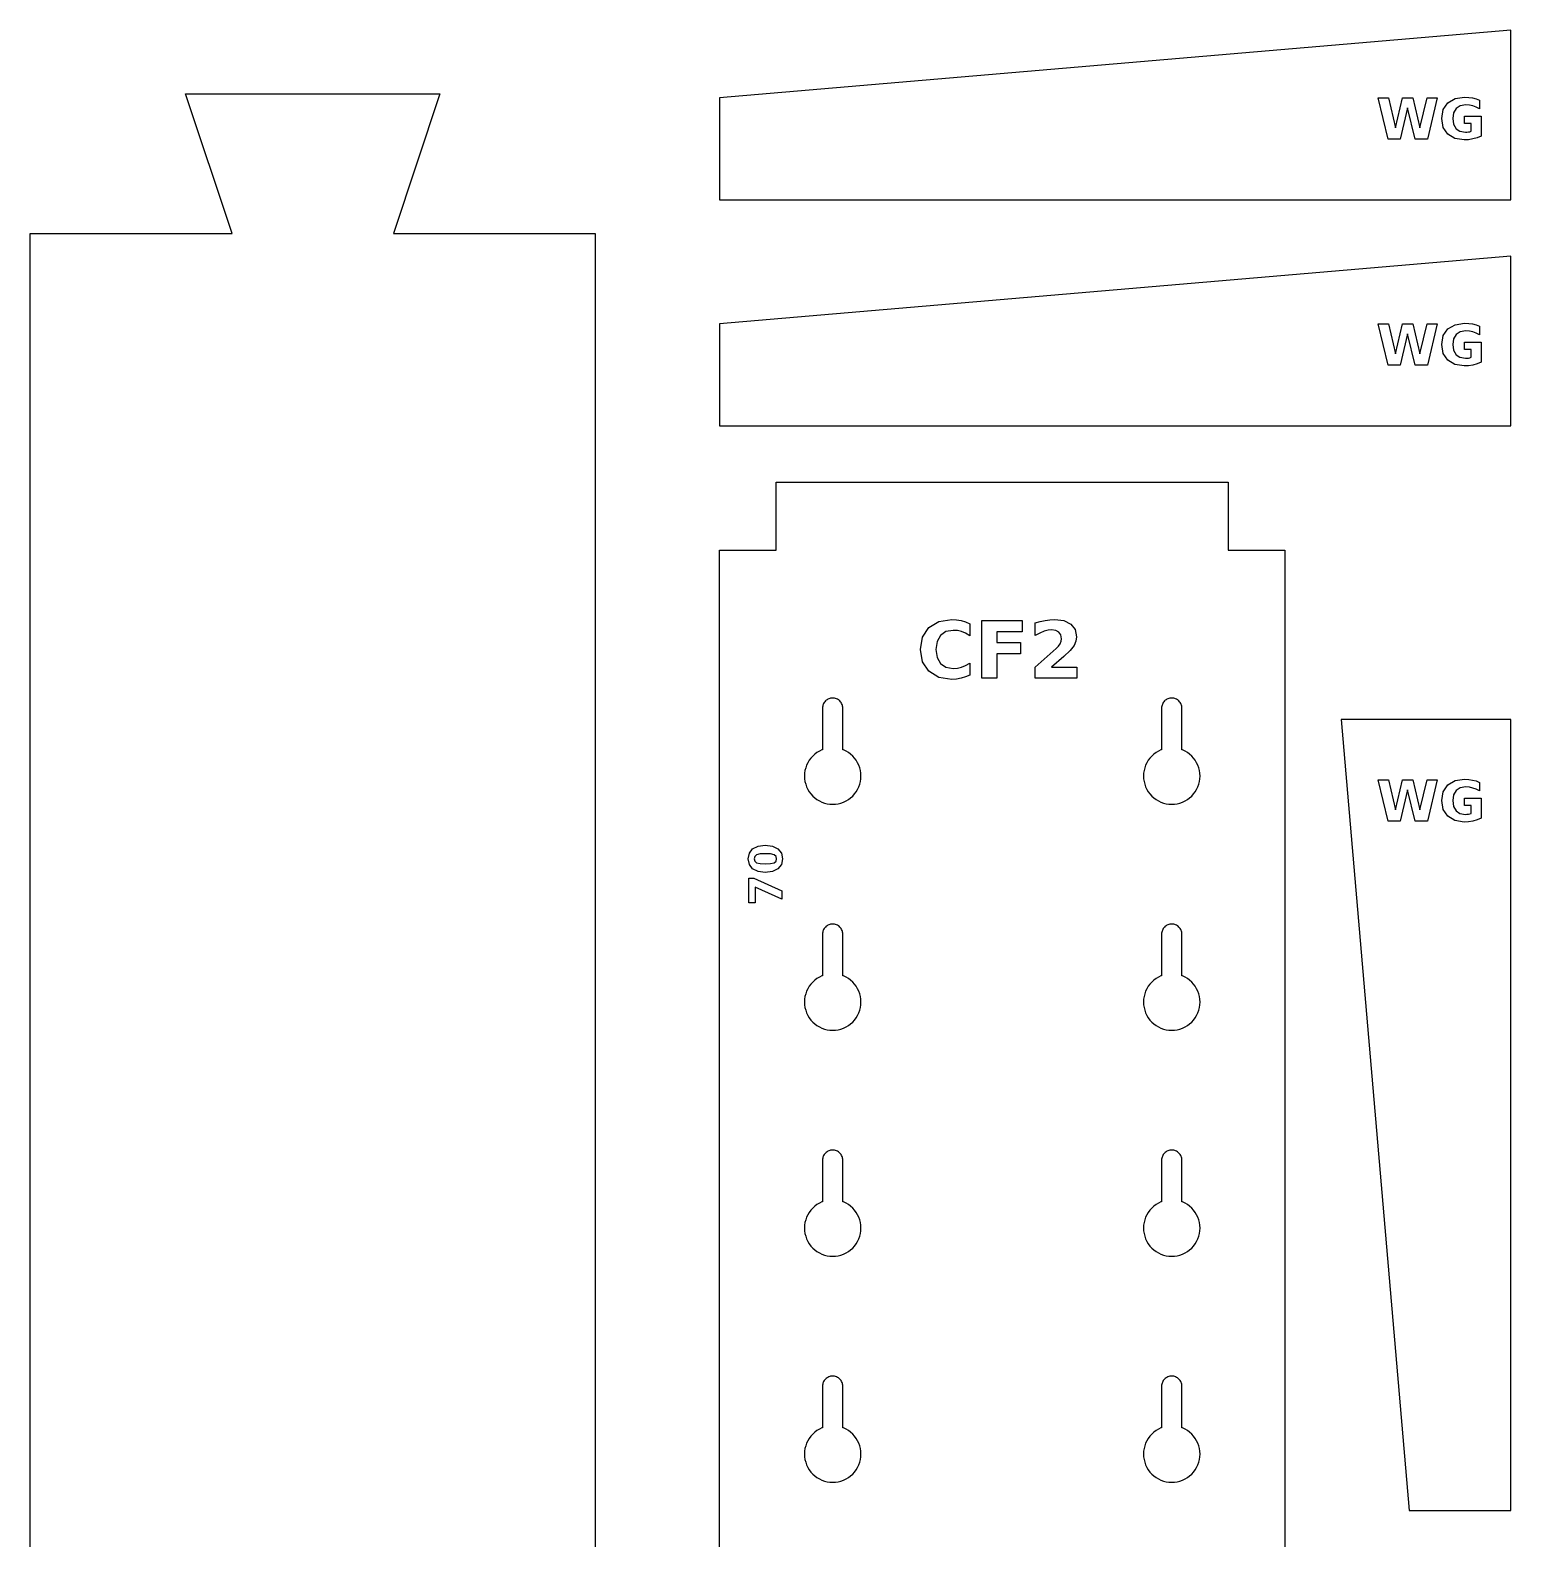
# Model space of a CAD drawing. Header units: millimetres. Extents: x 12 to 584, y 12 to 378.
# Drawn here: x 452.7 to 583.7, y 235 to 368.5 of the extents above; entities that cross this region are included whole.
import ezdxf

# ---------------------------------------------------------------- set-up
doc = ezdxf.new("R2010")
doc.units = ezdxf.units.MM
doc.layers.add('CUT', color=1, linetype='Continuous')
doc.layers.add('ENGRAVE', color=5, linetype='Continuous')

msp = doc.modelspace()

# ---------------------------------------------------------------- linework, layer by layer
at = {"layer": 'CUT', "color": 1}
for points in [[(513.72, 353.5), (583.72, 353.5), (583.72, 368.5), (513.72, 362.5)], [(502.72, 40.5), (497.72, 40.5), (497.72, 12.5), (457.72, 12.5), (457.72, 40.5), (452.72, 40.5), (452.72, 350.5), (470.58, 350.5), (466.47, 362.88), (488.97, 362.88), (484.86, 350.5), (502.72, 350.5), (502.72, 217.5), (508.72, 217.5), (508.72, 193.5), (502.72, 193.5), (502.72, 107.5), (508.72, 107.5), (508.72, 83.5), (502.72, 83.5)], [(513.72, 333.5), (583.72, 333.5), (583.72, 348.5), (513.72, 342.5)], [(518.72, 322.5), (518.72, 328.5), (558.72, 328.5), (558.72, 322.5), (563.72, 322.5), (563.72, 12.5), (544.46, 12.5), (547.72, 22.4), (529.72, 22.4), (532.97, 12.5), (513.72, 12.5), (513.72, 322.5)], [(525.49, 304.27), (525.3, 304.43), (525.11, 304.58), (524.9, 304.7), (524.67, 304.81), (524.62, 304.83), (524.62, 308.5), (524.61, 308.59), (524.6, 308.68), (524.58, 308.76), (524.55, 308.84), (524.51, 308.92), (524.47, 309), (524.41, 309.07), (524.35, 309.14), (524.29, 309.2), (524.22, 309.25), (524.14, 309.29), (524.06, 309.33), (523.98, 309.36), (523.89, 309.38), (523.81, 309.4), (523.72, 309.4), (523.63, 309.4), (523.54, 309.38), (523.46, 309.36), (523.37, 309.33), (523.29, 309.29), (523.22, 309.25), (523.15, 309.2), (523.08, 309.14), (523.02, 309.07), (522.97, 309), (522.92, 308.92), (522.89, 308.84), (522.86, 308.76), (522.84, 308.68), (522.82, 308.59), (522.82, 308.5), (522.82, 304.83), (522.76, 304.81), (522.54, 304.7), (522.33, 304.58), (522.13, 304.43), (521.95, 304.27), (521.79, 304.09), (521.64, 303.89), (521.51, 303.68), (521.41, 303.46), (521.33, 303.23), (521.27, 302.99), (521.23, 302.75), (521.22, 302.5), (521.23, 302.25), (521.27, 302.01), (521.33, 301.77), (521.41, 301.54), (521.51, 301.32), (521.64, 301.11), (521.79, 300.91), (521.95, 300.73), (522.13, 300.57), (522.33, 300.42), (522.54, 300.3), (522.76, 300.19), (522.99, 300.11), (523.23, 300.05), (523.47, 300.01), (523.72, 300), (523.96, 300.01), (524.21, 300.05), (524.44, 300.11), (524.67, 300.19), (524.9, 300.3), (525.11, 300.42), (525.3, 300.57), (525.49, 300.73), (525.65, 300.91), (525.8, 301.11), (525.92, 301.32), (526.03, 301.54), (526.11, 301.77), (526.17, 302.01), (526.21, 302.25), (526.22, 302.5), (526.21, 302.75), (526.17, 302.99), (526.11, 303.23), (526.03, 303.46), (525.92, 303.68), (525.8, 303.89), (525.65, 304.09)], [(555.3, 304.43), (555.11, 304.58), (554.9, 304.7), (554.67, 304.81), (554.62, 304.83), (554.62, 308.5), (554.61, 308.59), (554.6, 308.68), (554.58, 308.76), (554.55, 308.84), (554.51, 308.92), (554.47, 309), (554.41, 309.07), (554.35, 309.14), (554.29, 309.2), (554.22, 309.25), (554.14, 309.29), (554.06, 309.33), (553.98, 309.36), (553.89, 309.38), (553.81, 309.4), (553.72, 309.4), (553.63, 309.4), (553.54, 309.38), (553.46, 309.36), (553.37, 309.33), (553.29, 309.29), (553.22, 309.25), (553.15, 309.2), (553.08, 309.14), (553.02, 309.07), (552.97, 309), (552.92, 308.92), (552.89, 308.84), (552.86, 308.76), (552.84, 308.68), (552.82, 308.59), (552.82, 308.5), (552.82, 304.83), (552.76, 304.81), (552.54, 304.7), (552.33, 304.58), (552.13, 304.43), (551.95, 304.27), (551.79, 304.09), (551.64, 303.89), (551.51, 303.68), (551.41, 303.46), (551.33, 303.23), (551.27, 302.99), (551.23, 302.75), (551.22, 302.5), (551.23, 302.25), (551.27, 302.01), (551.33, 301.77), (551.41, 301.54), (551.51, 301.32), (551.64, 301.11), (551.79, 300.91), (551.95, 300.73), (552.13, 300.57), (552.33, 300.42), (552.54, 300.3), (552.76, 300.19), (552.99, 300.11), (553.23, 300.05), (553.47, 300.01), (553.72, 300), (553.96, 300.01), (554.21, 300.05), (554.44, 300.11), (554.67, 300.19), (554.9, 300.3), (555.11, 300.42), (555.3, 300.57), (555.49, 300.73), (555.65, 300.91), (555.8, 301.11), (555.92, 301.32), (556.03, 301.54), (556.11, 301.77), (556.17, 302.01), (556.21, 302.25), (556.22, 302.5), (556.21, 302.75), (556.17, 302.99), (556.11, 303.23), (556.03, 303.46), (555.92, 303.68), (555.8, 303.89), (555.65, 304.09), (555.49, 304.27)], [(583.72, 237.5), (583.72, 307.5), (568.72, 307.5), (574.72, 237.5)], [(525.3, 284.43), (525.11, 284.58), (524.9, 284.7), (524.67, 284.81), (524.62, 284.83), (524.62, 288.5), (524.61, 288.59), (524.6, 288.68), (524.58, 288.76), (524.55, 288.84), (524.51, 288.92), (524.47, 289), (524.41, 289.07), (524.35, 289.14), (524.29, 289.2), (524.22, 289.25), (524.14, 289.29), (524.06, 289.33), (523.98, 289.36), (523.89, 289.38), (523.81, 289.4), (523.72, 289.4), (523.63, 289.4), (523.54, 289.38), (523.46, 289.36), (523.37, 289.33), (523.29, 289.29), (523.22, 289.25), (523.15, 289.2), (523.08, 289.14), (523.02, 289.07), (522.97, 289), (522.92, 288.92), (522.89, 288.84), (522.86, 288.76), (522.84, 288.68), (522.82, 288.59), (522.82, 288.5), (522.82, 284.83), (522.76, 284.81), (522.54, 284.7), (522.33, 284.58), (522.13, 284.43), (521.95, 284.27), (521.79, 284.09), (521.64, 283.89), (521.51, 283.68), (521.41, 283.46), (521.33, 283.23), (521.27, 282.99), (521.23, 282.75), (521.22, 282.5), (521.23, 282.25), (521.27, 282.01), (521.33, 281.77), (521.41, 281.54), (521.51, 281.32), (521.64, 281.11), (521.79, 280.91), (521.95, 280.73), (522.13, 280.57), (522.33, 280.42), (522.54, 280.3), (522.76, 280.19), (522.99, 280.11), (523.23, 280.05), (523.47, 280.01), (523.72, 280), (523.96, 280.01), (524.21, 280.05), (524.44, 280.11), (524.67, 280.19), (524.9, 280.3), (525.11, 280.42), (525.3, 280.57), (525.49, 280.73), (525.65, 280.91), (525.8, 281.11), (525.92, 281.32), (526.03, 281.54), (526.11, 281.77), (526.17, 282.01), (526.21, 282.25), (526.22, 282.5), (526.21, 282.75), (526.17, 282.99), (526.11, 283.23), (526.03, 283.46), (525.92, 283.68), (525.8, 283.89), (525.65, 284.09), (525.49, 284.27)], [(555.3, 284.43), (555.11, 284.58), (554.9, 284.7), (554.67, 284.81), (554.62, 284.83), (554.62, 288.5), (554.61, 288.59), (554.6, 288.68), (554.58, 288.76), (554.55, 288.84), (554.51, 288.92), (554.47, 289), (554.41, 289.07), (554.35, 289.14), (554.29, 289.2), (554.22, 289.25), (554.14, 289.29), (554.06, 289.33), (553.98, 289.36), (553.89, 289.38), (553.81, 289.4), (553.72, 289.4), (553.63, 289.4), (553.54, 289.38), (553.46, 289.36), (553.37, 289.33), (553.29, 289.29), (553.22, 289.25), (553.15, 289.2), (553.08, 289.14), (553.02, 289.07), (552.97, 289), (552.92, 288.92), (552.89, 288.84), (552.86, 288.76), (552.84, 288.68), (552.82, 288.59), (552.82, 288.5), (552.82, 284.83), (552.76, 284.81), (552.54, 284.7), (552.33, 284.58), (552.13, 284.43), (551.95, 284.27), (551.79, 284.09), (551.64, 283.89), (551.51, 283.68), (551.41, 283.46), (551.33, 283.23), (551.27, 282.99), (551.23, 282.75), (551.22, 282.5), (551.23, 282.25), (551.27, 282.01), (551.33, 281.77), (551.41, 281.54), (551.51, 281.32), (551.64, 281.11), (551.79, 280.91), (551.95, 280.73), (552.13, 280.57), (552.33, 280.42), (552.54, 280.3), (552.76, 280.19), (552.99, 280.11), (553.23, 280.05), (553.47, 280.01), (553.72, 280), (553.96, 280.01), (554.21, 280.05), (554.44, 280.11), (554.67, 280.19), (554.9, 280.3), (555.11, 280.42), (555.3, 280.57), (555.49, 280.73), (555.65, 280.91), (555.8, 281.11), (555.92, 281.32), (556.03, 281.54), (556.11, 281.77), (556.17, 282.01), (556.21, 282.25), (556.22, 282.5), (556.21, 282.75), (556.17, 282.99), (556.11, 283.23), (556.03, 283.46), (555.92, 283.68), (555.8, 283.89), (555.65, 284.09), (555.49, 284.27)], [(525.3, 264.43), (525.11, 264.58), (524.9, 264.7), (524.67, 264.81), (524.62, 264.83), (524.62, 268.5), (524.61, 268.59), (524.6, 268.68), (524.58, 268.76), (524.55, 268.84), (524.51, 268.92), (524.47, 269), (524.41, 269.07), (524.35, 269.14), (524.29, 269.2), (524.22, 269.25), (524.14, 269.29), (524.06, 269.33), (523.98, 269.36), (523.89, 269.38), (523.81, 269.4), (523.72, 269.4), (523.63, 269.4), (523.54, 269.38), (523.46, 269.36), (523.37, 269.33), (523.29, 269.29), (523.22, 269.25), (523.15, 269.2), (523.08, 269.14), (523.02, 269.07), (522.97, 269), (522.92, 268.92), (522.89, 268.84), (522.86, 268.76), (522.84, 268.68), (522.82, 268.59), (522.82, 268.5), (522.82, 264.83), (522.76, 264.81), (522.54, 264.7), (522.33, 264.58), (522.13, 264.43), (521.95, 264.27), (521.79, 264.09), (521.64, 263.89), (521.51, 263.68), (521.41, 263.46), (521.33, 263.23), (521.27, 262.99), (521.23, 262.75), (521.22, 262.5), (521.23, 262.25), (521.27, 262.01), (521.33, 261.77), (521.41, 261.54), (521.51, 261.32), (521.64, 261.11), (521.79, 260.91), (521.95, 260.73), (522.13, 260.57), (522.33, 260.42), (522.54, 260.3), (522.76, 260.19), (522.99, 260.11), (523.23, 260.05), (523.47, 260.01), (523.72, 260), (523.96, 260.01), (524.21, 260.05), (524.44, 260.11), (524.67, 260.19), (524.9, 260.3), (525.11, 260.42), (525.3, 260.57), (525.49, 260.73), (525.65, 260.91), (525.8, 261.11), (525.92, 261.32), (526.03, 261.54), (526.11, 261.77), (526.17, 262.01), (526.21, 262.25), (526.22, 262.5), (526.21, 262.75), (526.17, 262.99), (526.11, 263.23), (526.03, 263.46), (525.92, 263.68), (525.8, 263.89), (525.65, 264.09), (525.49, 264.27)], [(555.49, 264.27), (555.3, 264.43), (555.11, 264.58), (554.9, 264.7), (554.67, 264.81), (554.62, 264.83), (554.62, 268.5), (554.61, 268.59), (554.6, 268.68), (554.58, 268.76), (554.55, 268.84), (554.51, 268.92), (554.47, 269), (554.41, 269.07), (554.35, 269.14), (554.29, 269.2), (554.22, 269.25), (554.14, 269.29), (554.06, 269.33), (553.98, 269.36), (553.89, 269.38), (553.81, 269.4), (553.72, 269.4), (553.63, 269.4), (553.54, 269.38), (553.46, 269.36), (553.37, 269.33), (553.29, 269.29), (553.22, 269.25), (553.15, 269.2), (553.08, 269.14), (553.02, 269.07), (552.97, 269), (552.92, 268.92), (552.89, 268.84), (552.86, 268.76), (552.84, 268.68), (552.82, 268.59), (552.82, 268.5), (552.82, 264.83), (552.76, 264.81), (552.54, 264.7), (552.33, 264.58), (552.13, 264.43), (551.95, 264.27), (551.79, 264.09), (551.64, 263.89), (551.51, 263.68), (551.41, 263.46), (551.33, 263.23), (551.27, 262.99), (551.23, 262.75), (551.22, 262.5), (551.23, 262.25), (551.27, 262.01), (551.33, 261.77), (551.41, 261.54), (551.51, 261.32), (551.64, 261.11), (551.79, 260.91), (551.95, 260.73), (552.13, 260.57), (552.33, 260.42), (552.54, 260.3), (552.76, 260.19), (552.99, 260.11), (553.23, 260.05), (553.47, 260.01), (553.72, 260), (553.96, 260.01), (554.21, 260.05), (554.44, 260.11), (554.67, 260.19), (554.9, 260.3), (555.11, 260.42), (555.3, 260.57), (555.49, 260.73), (555.65, 260.91), (555.8, 261.11), (555.92, 261.32), (556.03, 261.54), (556.11, 261.77), (556.17, 262.01), (556.21, 262.25), (556.22, 262.5), (556.21, 262.75), (556.17, 262.99), (556.11, 263.23), (556.03, 263.46), (555.92, 263.68), (555.8, 263.89), (555.65, 264.09)], [(525.49, 244.27), (525.3, 244.43), (525.11, 244.58), (524.9, 244.7), (524.67, 244.81), (524.62, 244.83), (524.62, 248.5), (524.61, 248.59), (524.6, 248.68), (524.58, 248.76), (524.55, 248.84), (524.51, 248.92), (524.47, 249), (524.41, 249.07), (524.35, 249.14), (524.29, 249.2), (524.22, 249.25), (524.14, 249.29), (524.06, 249.33), (523.98, 249.36), (523.89, 249.38), (523.81, 249.4), (523.72, 249.4), (523.63, 249.4), (523.54, 249.38), (523.46, 249.36), (523.37, 249.33), (523.29, 249.29), (523.22, 249.25), (523.15, 249.2), (523.08, 249.14), (523.02, 249.07), (522.97, 249), (522.92, 248.92), (522.89, 248.84), (522.86, 248.76), (522.84, 248.68), (522.82, 248.59), (522.82, 248.5), (522.82, 244.83), (522.76, 244.81), (522.54, 244.7), (522.33, 244.58), (522.13, 244.43), (521.95, 244.27), (521.79, 244.09), (521.64, 243.89), (521.51, 243.68), (521.41, 243.46), (521.33, 243.23), (521.27, 242.99), (521.23, 242.75), (521.22, 242.5), (521.23, 242.25), (521.27, 242.01), (521.33, 241.77), (521.41, 241.54), (521.51, 241.32), (521.64, 241.11), (521.79, 240.91), (521.95, 240.73), (522.13, 240.57), (522.33, 240.42), (522.54, 240.3), (522.76, 240.19), (522.99, 240.11), (523.23, 240.05), (523.47, 240.01), (523.72, 240), (523.96, 240.01), (524.21, 240.05), (524.44, 240.11), (524.67, 240.19), (524.9, 240.3), (525.11, 240.42), (525.3, 240.57), (525.49, 240.73), (525.65, 240.91), (525.8, 241.11), (525.92, 241.32), (526.03, 241.54), (526.11, 241.77), (526.17, 242.01), (526.21, 242.25), (526.22, 242.5), (526.21, 242.75), (526.17, 242.99), (526.11, 243.23), (526.03, 243.46), (525.92, 243.68), (525.8, 243.89), (525.65, 244.09)], [(555.49, 244.27), (555.3, 244.43), (555.11, 244.58), (554.9, 244.7), (554.67, 244.81), (554.62, 244.83), (554.62, 248.5), (554.61, 248.59), (554.6, 248.68), (554.58, 248.76), (554.55, 248.84), (554.51, 248.92), (554.47, 249), (554.41, 249.07), (554.35, 249.14), (554.29, 249.2), (554.22, 249.25), (554.14, 249.29), (554.06, 249.33), (553.98, 249.36), (553.89, 249.38), (553.81, 249.4), (553.72, 249.4), (553.63, 249.4), (553.54, 249.38), (553.46, 249.36), (553.37, 249.33), (553.29, 249.29), (553.22, 249.25), (553.15, 249.2), (553.08, 249.14), (553.02, 249.07), (552.97, 249), (552.92, 248.92), (552.89, 248.84), (552.86, 248.76), (552.84, 248.68), (552.82, 248.59), (552.82, 248.5), (552.82, 244.83), (552.76, 244.81), (552.54, 244.7), (552.33, 244.58), (552.13, 244.43), (551.95, 244.27), (551.79, 244.09), (551.64, 243.89), (551.51, 243.68), (551.41, 243.46), (551.33, 243.23), (551.27, 242.99), (551.23, 242.75), (551.22, 242.5), (551.23, 242.25), (551.27, 242.01), (551.33, 241.77), (551.41, 241.54), (551.51, 241.32), (551.64, 241.11), (551.79, 240.91), (551.95, 240.73), (552.13, 240.57), (552.33, 240.42), (552.54, 240.3), (552.76, 240.19), (552.99, 240.11), (553.23, 240.05), (553.47, 240.01), (553.72, 240), (553.96, 240.01), (554.21, 240.05), (554.44, 240.11), (554.67, 240.19), (554.9, 240.3), (555.11, 240.42), (555.3, 240.57), (555.49, 240.73), (555.65, 240.91), (555.8, 241.11), (555.92, 241.32), (556.03, 241.54), (556.11, 241.77), (556.17, 242.01), (556.21, 242.25), (556.22, 242.5), (556.21, 242.75), (556.17, 242.99), (556.11, 243.23), (556.03, 243.46), (555.92, 243.68), (555.8, 243.89), (555.65, 244.09)]]:
    msp.add_lwpolyline(points, close=True, dxfattribs=at)
at = {"layer": 'ENGRAVE', "color": 5}
for points in [[(571.99, 362.5), (572.89, 362.5), (573.52, 359.86), (574.14, 362.5), (575.05, 362.5), (575.67, 359.86), (576.31, 362.5), (577.2, 362.5), (576.34, 358.86), (575.26, 358.86), (574.59, 361.63), (573.94, 358.86), (572.86, 358.86)], [(581.09, 359.13), (580.73, 358.98), (580.36, 358.87), (579.98, 358.81), (579.58, 358.79), (578.76, 358.92), (578.14, 359.3), (577.74, 359.9), (577.6, 360.68), (577.74, 361.47), (578.14, 362.06), (578.79, 362.44), (579.63, 362.57), (579.99, 362.55), (580.33, 362.5), (580.65, 362.42), (580.96, 362.3), (580.96, 361.55), (580.65, 361.7), (580.35, 361.8), (580.05, 361.87), (579.74, 361.89), (579.25, 361.81), (578.88, 361.57), (578.65, 361.19), (578.58, 360.68), (578.65, 360.17), (578.87, 359.78), (579.22, 359.55), (579.7, 359.47), (579.84, 359.47), (579.97, 359.49), (580.09, 359.51), (580.2, 359.55), (580.2, 360.25), (579.62, 360.25), (579.62, 360.88), (581.09, 360.88)], [(571.99, 342.5), (572.89, 342.5), (573.52, 339.86), (574.14, 342.5), (575.05, 342.5), (575.67, 339.86), (576.31, 342.5), (577.2, 342.5), (576.34, 338.86), (575.26, 338.86), (574.59, 341.63), (573.94, 338.86), (572.86, 338.86)], [(581.09, 339.13), (580.73, 338.98), (580.36, 338.87), (579.98, 338.81), (579.58, 338.79), (578.76, 338.92), (578.14, 339.3), (577.74, 339.9), (577.6, 340.68), (577.74, 341.47), (578.14, 342.06), (578.79, 342.44), (579.63, 342.57), (579.99, 342.55), (580.33, 342.5), (580.65, 342.42), (580.96, 342.3), (580.96, 341.55), (580.65, 341.7), (580.35, 341.8), (580.05, 341.87), (579.74, 341.89), (579.25, 341.81), (578.88, 341.57), (578.65, 341.19), (578.58, 340.68), (578.65, 340.17), (578.87, 339.78), (579.22, 339.55), (579.7, 339.47), (579.84, 339.47), (579.97, 339.49), (580.09, 339.51), (580.2, 339.55), (580.2, 340.25), (579.62, 340.25), (579.62, 340.88), (581.09, 340.88)], [(535.84, 311.43), (535.47, 311.27), (535.08, 311.15), (534.68, 311.08), (534.26, 311.05), (533.12, 311.23), (532.24, 311.77), (531.68, 312.61), (531.5, 313.7), (531.68, 314.8), (532.24, 315.64), (533.12, 316.17), (534.26, 316.35), (534.68, 316.32), (535.08, 316.25), (535.47, 316.13), (535.84, 315.97), (535.84, 314.91), (535.47, 315.13), (535.11, 315.28), (534.75, 315.37), (534.37, 315.39), (533.74, 315.28), (533.26, 314.94), (532.96, 314.41), (532.86, 313.7), (532.96, 312.99), (533.26, 312.46), (533.74, 312.12), (534.37, 312.01), (534.75, 312.04), (535.11, 312.12), (535.47, 312.27), (535.84, 312.49)], [(536.93, 316.26), (540.48, 316.26), (540.48, 315.26), (538.24, 315.26), (538.24, 314.31), (540.34, 314.31), (540.34, 313.32), (538.24, 313.32), (538.24, 311.15), (536.93, 311.15)], [(543.08, 312.12), (545.33, 312.12), (545.33, 311.15), (541.62, 311.15), (541.62, 312.12), (543.48, 313.77), (543.7, 313.99), (543.85, 314.21), (543.94, 314.43), (543.97, 314.65), (543.91, 314.98), (543.73, 315.23), (543.45, 315.39), (543.09, 315.45), (542.77, 315.42), (542.42, 315.32), (542.04, 315.15), (541.63, 314.93), (541.63, 316.05), (542.07, 316.18), (542.51, 316.27), (542.94, 316.33), (543.36, 316.35), (544.18, 316.25), (544.79, 315.94), (545.17, 315.46), (545.29, 314.82), (545.24, 314.42), (545.08, 314.04), (544.74, 313.62), (544.17, 313.08)], [(571.99, 302.15), (572.89, 302.15), (573.52, 299.5), (574.14, 302.15), (575.05, 302.15), (575.67, 299.5), (576.31, 302.15), (577.2, 302.15), (576.34, 298.5), (575.26, 298.5), (574.59, 301.27), (573.94, 298.5), (572.86, 298.5)], [(581.09, 298.77), (580.73, 298.62), (580.36, 298.51), (579.98, 298.45), (579.58, 298.43), (578.76, 298.56), (578.14, 298.94), (577.74, 299.54), (577.6, 300.32), (577.74, 301.11), (578.14, 301.71), (578.79, 302.09), (579.63, 302.21), (579.99, 302.19), (580.33, 302.14), (580.65, 302.06), (580.96, 301.94), (580.96, 301.19), (580.65, 301.34), (580.35, 301.44), (580.05, 301.51), (579.74, 301.53), (579.25, 301.45), (578.88, 301.22), (578.65, 300.84), (578.58, 300.32), (578.65, 299.81), (578.87, 299.43), (579.22, 299.19), (579.7, 299.11), (579.84, 299.12), (579.97, 299.13), (580.09, 299.15), (580.2, 299.19), (580.2, 299.89), (579.62, 299.89), (579.62, 300.53), (581.09, 300.53)], [(517.76, 296.38), (518.4, 296.3), (518.88, 296.06), (519.18, 295.68), (519.28, 295.18), (519.18, 294.67), (518.88, 294.29), (518.4, 294.05), (517.76, 293.97), (517.12, 294.05), (516.64, 294.29), (516.35, 294.67), (516.25, 295.18), (516.35, 295.68), (516.64, 296.06), (517.12, 296.3)], [(517.76, 295.62), (517.29, 295.6), (516.99, 295.52), (516.82, 295.38), (516.76, 295.18), (516.82, 294.97), (516.99, 294.83), (517.29, 294.75), (517.76, 294.73), (518.23, 294.75), (518.54, 294.83), (518.71, 294.97), (518.76, 295.18), (518.71, 295.38), (518.54, 295.52), (518.23, 295.6)], [(516.3, 291.27), (516.3, 293.47), (516.73, 293.47), (519.22, 292.33), (519.22, 291.6), (516.86, 292.67), (516.86, 291.27)]]:
    msp.add_lwpolyline(points, close=True, dxfattribs=at)

doc.saveas('drawing.dxf')
